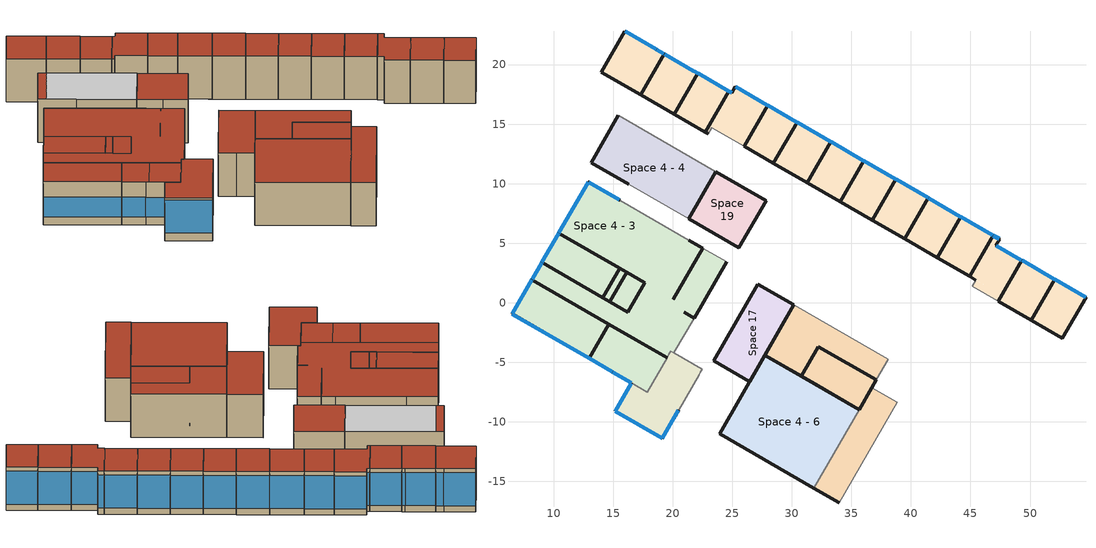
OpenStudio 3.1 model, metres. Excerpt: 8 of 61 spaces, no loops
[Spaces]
Space 4 - 10
 floor to Space 3 - 4 (Interior Floor): 20.5,-9.02 19.13,-11.39 15.17,-9.11 16.54,-6.73 z14.63
 floor to Space 3 - 1 (Interior Floor): 22.48,-5.58 20.5,-9.02 18.39,-7.8 20.37,-4.36 z14.63
 floor to Space 3 - 3 (Interior Floor): 20.37,-4.36 18.39,-7.8 17.86,-7.49 19.84,-4.06 z14.63
 wall outside (ASHRAE 189.1-2009 ExtWall Mass ClimateZone 5): 16.54,-6.73 15.17,-9.11 19.13,-11.39 20.5,-9.02 z14.63:19.51
 wall to Space 4 - 1: 20.5,-9.02 22.21,-6.06 z14.63:19.51
 wall to Space 4 - 3: 20.11,-4.21 19.84,-4.06 19.69,-4.32 19.53,-4.6 17.86,-7.49 16.54,-6.73 z14.63:19.51
 wall to Space 4 - 1 (Interior Wall): 22.21,-6.06 22.33,-5.85 22.48,-5.58 20.11,-4.21 z14.63:19.51
 window (ASHRAE 189.1-2009 ExtWindow ClimateZone 4-5): 15.19,-9.12 19.11,-11.38 / 19.14,-11.37 20.49,-9.04 / 16.53,-6.75 15.18,-9.08 z15.55:19.24
 roof outside (ASHRAE 189.1-2009 ExtRoof IEAD ClimateZone 2-5): 19.13,-11.39 22.48,-5.58 19.84,-4.06 17.86,-7.49 16.54,-6.73 15.17,-9.11 z19.51
Space 4 - 5
 floor to Space 3 - 10 (Interior Floor): 37.1,-6.48 35.66,-8.97 30.89,-6.21 32.32,-3.73 z14.63; 38.1,-4.75 37.42,-5.93 32.65,-3.17 33.33,-1.99 z14.63; 32.32,-3.73 30.89,-6.21 30.8,-6.16 32.23,-3.67 z14.63
 floor to Space 3 - 10: 32.32,-3.73 32.65,-3.17 37.42,-5.93 37.1,-6.48 z14.63; 31.85,-15.57 36.73,-7.12 38.84,-8.34 33.96,-16.79 z14.63; 27.74,-4.4 30.18,-0.17 33.33,-1.99 32.32,-3.73 32.23,-3.67 30.8,-6.16 z14.63
 wall outside (ASHRAE 189.1-2009 ExtWall Mass ClimateZone 5): 31.85,-15.57 33.96,-16.79 / 30.18,-0.17 27.74,-4.4 30.8,-6.16 35.66,-8.97 / 30.8,-6.16 32.23,-3.67 37.1,-6.48 / 36.73,-7.12 37.1,-6.48 / 36.73,-7.12 35.66,-8.97 z14.63:19.51
 wall to Space 20: 33.96,-16.79 38.84,-8.34 z14.63:19.51
 wall to Space 4 - 1: 38.1,-4.75 30.18,-0.17 z14.63:19.51
 wall to Space 4 - 1 (Interior Wall): 38.84,-8.34 36.73,-7.12 / 37.1,-6.48 38.1,-4.75 z14.63:19.51
 wall to Space 4 - 6 (Interior Wall): 35.66,-8.97 31.85,-15.57 z14.63:19.51
 roof outside (ASHRAE 189.1-2009 ExtRoof IEAD ClimateZone 2-5): 33.96,-16.79 38.84,-8.34 36.73,-7.12 31.85,-15.57 z19.51; 35.66,-8.97 37.1,-6.48 32.23,-3.67 30.8,-6.16 z19.51; 30.8,-6.16 32.23,-3.67 37.1,-6.48 38.1,-4.75 30.18,-0.17 27.74,-4.4 z19.51
Space 4 - 4
 floor to Space 3 - 6 (Interior Floor): 15.58,15.64 13.3,11.68 13.14,11.77 15.43,15.73 z14.63
 floor ground (ExtSlabCarpet 4in ClimateZone 1-8): 23.61,11.01 21.33,7.05 13.3,11.68 15.58,15.64 z14.63
 wall outside (ASHRAE 189.1-2009 ExtWall Mass ClimateZone 5): 21.33,7.05 23.61,11.01 / 15.43,15.73 13.14,11.77 16.31,9.94 z14.63:19.51
 wall to Space 4 - 1: 23.61,11.01 15.43,15.73 z14.63:19.51
 wall to Space 4 - 1 (Interior Wall): 16.31,9.94 21.33,7.05 z14.63:19.51
 ceiling to Space 5 - 1: 16.12,15.33 13.84,11.37 21.33,7.05 23.61,11.01 z19.51
 roof outside (ASHRAE 189.1-2009 ExtRoof IEAD ClimateZone 2-5): 13.84,11.37 16.12,15.33 15.43,15.73 13.15,11.77 z19.51
Space 4 - 7
 floor to Space 12: 40.56,7.78 41.23,8.93 41.46,8.8 40.79,7.65 z14.63; 39.24,5.5 40.56,7.78 40.79,7.65 39.48,5.37 z14.63; 36.75,6.94 38.73,10.37 41.23,8.93 39.24,5.5 z14.63; 46.6,5.13 46.9,5.66 47.44,5.34 47.14,4.82 z14.63; 40.79,7.65 41.46,8.8 44.18,7.23 43.52,6.08 z14.63
 floor to Space 12 (Interior Floor): 38.73,10.37 36.75,6.94 34.06,8.5 36.04,11.93 z14.63; 33.29,13.52 31.31,10.09 30.99,10.27 32.97,13.7 z14.63; 34.31,12.93 32.33,9.49 31.31,10.09 33.29,13.52 z14.63; 54.7,0.45 53.02,-2.45 50.39,-0.93 52.06,1.97 z14.63; 48.48,2.14 47.63,0.66 44.92,2.23 45.77,3.7 z14.63; 19.29,20.89 17.31,17.46 16.76,17.78 18.74,21.21 z14.63; 35.65,12.15 33.67,8.72 32.33,9.49 34.31,12.93 z14.63; 43.52,6.08 42.2,3.8 39.48,5.37 40.79,7.65 z14.63; 49.3,3.57 48.48,2.14 45.77,3.7 46.6,5.13 z14.63
 floor ground (ExtSlabCarpet 4in ClimateZone 1-8): 27.67,16.06 25.99,13.16 23.29,14.71 24.97,17.62 z14.63; 18.74,21.21 16.76,17.78 14.01,19.37 15.99,22.8 z14.63; 36.04,11.93 34.06,8.5 33.67,8.72 35.65,12.15 z14.63; 23.41,18.52 21.43,15.08 20.13,15.84 22.11,19.27 z14.63; 46.9,5.66 44.92,2.23 42.2,3.8 44.18,7.23 z14.63; 22.11,19.27 20.13,15.84 17.31,17.46 19.29,20.89 z14.63; 27.97,16.59 27.67,16.06 24.97,17.62 25.27,18.15 z14.63; 30.44,15.16 30.14,14.63 27.67,16.06 27.97,16.59 z14.63; 24.71,17.76 22.73,14.33 21.43,15.08 23.41,18.52 z14.63; 24.97,17.62 22.98,14.19 22.73,14.33 24.71,17.76 z14.63; 30.14,14.63 28.46,11.73 25.99,13.16 27.67,16.06 z14.63; 32.97,13.7 30.99,10.27 28.46,11.73 30.44,15.16 z14.63; 52.06,1.97 50.39,-0.93 47.63,0.66 49.3,3.57 z14.63
 floor to Space 3 - 1: 50.08,-1.46 50.39,-0.93 53.02,-2.45 52.72,-2.98 z14.63; 45.16,1.38 45.46,1.91 47.63,0.66 47.32,0.14 z14.63
 floor to Space 3 - 1 (Interior Floor): 50.39,-0.93 50.08,-1.46 47.32,0.14 47.63,0.66 z14.63
 wall outside (ASHRAE 189.1-2009 ExtWall Mass ClimateZone 5): 25.99,13.16 28.46,11.73 31.31,10.09 33.29,13.52 30.44,15.16 27.97,16.59 25.27,18.15 24.97,17.62 24.71,17.76 22.11,19.27 21.8,19.45 19.29,20.89 18.63,21.28 15.99,22.8 14.01,19.37 17.31,17.46 20.13,15.84 22.11,19.27 / 47.32,0.14 49.3,3.57 47.14,4.82 47.44,5.34 46.9,5.66 44.18,7.23 41.46,8.8 38.73,10.37 36.04,11.93 33.29,13.52 / 47.32,0.14 50.08,-1.46 52.72,-2.98 54.7,0.45 52.06,1.97 49.3,3.57 / 20.13,15.84 22.73,14.33 22.98,14.19 / 50.08,-1.46 52.06,1.97 / 31.31,10.09 34.06,8.5 36.75,6.94 39.48,5.37 42.2,3.8 44.92,2.23 45.46,1.91 / 44.92,2.23 46.9,5.66 / 42.2,3.8 44.18,7.23 / 39.48,5.37 41.46,8.8 / 36.75,6.94 38.73,10.37 / 34.06,8.5 36.04,11.93 / 28.46,11.73 30.44,15.16 / 25.99,13.16 27.97,16.59 / 22.73,14.33 24.71,17.76 / 17.31,17.46 19.29,20.89 z14.63:19.51
 wall to Space 4 - 1 (Interior Wall): 22.98,14.19 23.29,14.71 25.99,13.16 / 45.46,1.91 45.16,1.38 47.32,0.14 z14.63:19.51
 window (ASHRAE 189.1-2009 ExtWindow ClimateZone 4-5): 24.94,17.63 24.74,17.75 / 21.78,19.46 19.31,20.88 / 18.61,21.29 16.01,22.79 / 47.42,5.36 46.92,5.64 / 54.68,0.47 52.08,1.96 / 46.88,5.67 44.2,7.22 / 44.16,7.24 41.48,8.79 / 27.95,16.6 25.29,18.13 / 52.04,1.99 49.33,3.55 / 41.43,8.81 38.76,10.36 / 36.02,11.94 33.31,13.51 / 38.71,10.39 36.06,11.92 / 30.42,15.17 27.99,16.57 / 33.26,13.53 30.47,15.15 / 24.69,17.78 22.13,19.26 z15.33:19.05; 49.28,3.58 47.16,4.8 / 22.08,19.28 21.82,19.43 z15.33:19.06; 19.27,20.91 18.65,21.26 z15.33:19.04
 roof outside (ASHRAE 189.1-2009 ExtRoof IEAD ClimateZone 2-5): 31.31,10.09 33.29,13.52 30.44,15.16 28.46,11.73 z19.51; 34.06,8.5 36.04,11.93 33.29,13.52 31.31,10.09 z19.51; 50.08,-1.46 52.06,1.97 49.3,3.57 47.32,0.14 z19.51; 52.72,-2.98 54.7,0.45 52.06,1.97 50.08,-1.46 z19.51; 47.32,0.14 49.3,3.57 47.14,4.82 47.44,5.34 46.9,5.66 44.92,2.23 45.46,1.91 45.16,1.38 z19.51; 44.92,2.23 46.9,5.66 44.18,7.23 42.2,3.8 z19.51; 42.2,3.8 44.18,7.23 41.46,8.8 39.48,5.37 z19.51; 39.48,5.37 41.46,8.8 38.73,10.37 36.75,6.94 z19.51; 36.75,6.94 38.73,10.37 36.04,11.93 34.06,8.5 z19.51; 17.31,17.46 19.29,20.89 15.99,22.8 14.01,19.37 z19.51; 28.46,11.73 30.44,15.16 27.97,16.59 25.99,13.16 z19.51; 22.98,14.19 23.29,14.71 25.99,13.16 27.97,16.59 25.27,18.15 24.97,17.62 24.71,17.76 22.73,14.33 z19.51; 22.73,14.33 24.71,17.76 22.11,19.27 20.13,15.84 z19.51; 20.13,15.84 22.11,19.27 19.29,20.89 17.31,17.46 z19.51
Space 4 - 3
 floor to Space 3 - 2: 10.43,5.85 12.91,10.15 18.19,7.1 15.71,2.8 z14.63; 9.01,3.39 10.43,5.85 15.54,2.9 14.12,0.44 z14.63; 8.18,1.95 9.01,3.39 14.29,0.34 13.46,-1.1 z14.63
 floor to Space 3 - 3: 12.98,-4.67 14.64,-1.78 16.9,-3.09 15.23,-5.98 z14.63; 15.23,-5.98 16.9,-3.09 19.53,-4.6 17.86,-7.49 z14.63; 14.29,0.34 15.71,2.8 16.14,2.55 14.72,0.09 z14.63
 floor to Space 15: 16.41,4.02 18.19,7.1 22.52,4.6 20.74,1.52 z14.63
 floor ground (ExtSlabCarpet 4in ClimateZone 1-8): 20.62,-3.32 20.11,-4.21 19.84,-4.06 19.53,-4.6 13.46,-1.1 14.29,0.34 z14.63; 20.74,1.52 20.04,0.3 15.71,2.8 16.41,4.02 z14.63; 24.52,3.44 22.74,0.36 21.27,1.21 23.05,4.3 z14.63; 23.05,4.3 21.27,1.21 20.74,1.52 22.52,4.6 z14.63; 21.79,-1.29 20.62,-3.32 16.23,-0.78 17.4,1.25 z14.63; 20.04,0.3 19.79,-0.13 17.4,1.25 17.65,1.68 z14.63; 22.74,0.36 21.79,-1.29 19.79,-0.13 20.74,1.52 z14.63
 floor to Space 3 - 3 (Interior Floor): 14.64,-1.78 12.98,-4.67 11.79,-3.99 13.46,-1.1 z14.63; 17.65,1.68 16.23,-0.78 14.72,0.09 16.14,2.55 z14.63
 floor to Space 3 - 2 (Interior Floor): 13.46,-1.1 11.79,-3.99 6.51,-0.94 8.18,1.95 z14.63; 15.71,2.8 14.29,0.34 14.12,0.44 15.54,2.9 z14.63
 wall outside (ASHRAE 189.1-2009 ExtWall Mass ClimateZone 5): 22.52,4.6 21.36,5.27 / 22.52,4.6 20.04,0.3 / 15.55,8.62 12.91,10.15 10.43,5.85 9.01,3.39 8.18,1.95 6.51,-0.94 12.98,-4.67 14.96,-5.82 16.54,-6.73 / 17.65,1.68 16.14,2.55 15.54,2.9 10.43,5.85 / 8.18,1.95 14.64,-1.78 16.9,-3.09 19.53,-4.6 / 12.98,-4.67 14.64,-1.78 / 21.79,-1.29 24.52,3.44 / 21.79,-1.29 20.97,-0.81 / 17.65,1.68 16.23,-0.78 14.72,0.09 14.12,0.44 15.54,2.9 / 14.72,0.09 16.14,2.55 / 14.12,0.44 9.01,3.39 z14.63:19.51
 wall to Space 4 - 1: 21.36,5.27 15.55,8.62 / 24.52,3.44 22.52,4.6 z14.63:19.51
 wall to Space 4 - 1 (Interior Wall): 20.11,-4.21 21.79,-1.29 z14.63:19.51
 window (ASHRAE 189.1-2009 ExtWindow ClimateZone 4-5): 8.17,1.93 6.52,-0.92 / 12.9,10.13 10.44,5.87 z15.54:17.76; 6.53,-0.95 12.98,-4.67 / 12.98,-4.67 14.93,-5.8 z15.55:17.75; 15.53,8.64 12.93,10.14 z15.55:17.78; 8.99,3.37 8.19,1.97 / 10.42,5.83 9.02,3.41 / 14.98,-5.83 16.52,-6.72 z15.54:17.75
 roof outside (ASHRAE 189.1-2009 ExtRoof IEAD ClimateZone 2-5): 15.23,-5.98 16.9,-3.09 14.64,-1.78 12.98,-4.67 z19.51; 19.53,-4.6 19.84,-4.06 20.11,-4.21 24.52,3.44 12.91,10.15 10.43,5.85 17.65,1.68 16.23,-0.78 9.01,3.39 8.18,1.95 z19.51; 16.23,-0.78 17.65,1.68 16.14,2.55 14.72,0.09 z19.51; 17.86,-7.49 19.53,-4.6 16.9,-3.09 15.23,-5.98 z19.51; 14.12,0.44 15.54,2.9 10.43,5.85 9.01,3.39 z19.51; 12.98,-4.67 14.64,-1.78 8.18,1.95 6.51,-0.94 z19.51; 14.72,0.09 16.14,2.55 15.54,2.9 14.12,0.44 z19.51
Space 4 - 6
 floor to Space 3 - 11: 23.93,-11 27.74,-4.4 35.66,-8.97 31.85,-15.57 z14.63
 wall outside (ASHRAE 189.1-2009 ExtWall Mass ClimateZone 5): 35.66,-8.97 31.7,-6.68 27.74,-4.4 23.93,-11 31.85,-15.57 z14.63:19.51
 roof outside (ASHRAE 189.1-2009 ExtRoof IEAD ClimateZone 2-5): 31.85,-15.57 35.66,-8.97 27.74,-4.4 23.93,-11 z19.51
Space 19
 floor to Space 14 (Interior Floor): 27.84,8.57 25.55,4.61 21.33,7.05 23.61,11.01 z14.63
 wall outside (ASHRAE 189.1-2009 ExtWall Mass ClimateZone 5): 25.55,4.61 27.84,8.57 23.61,11.01 21.33,7.05 23.44,5.83 25.55,4.61 z14.63:19.51
 roof outside (ASHRAE 189.1-2009 ExtRoof IEAD ClimateZone 2-5): 25.55,4.61 27.84,8.57 23.61,11.01 21.33,7.05 z19.51
Space 17
 floor ground (ExtSlabCarpet 4in ClimateZone 1-8): 30.18,-0.17 26.46,-6.63 23.43,-4.88 27.15,1.57 z14.63
 wall outside (ASHRAE 189.1-2009 ExtWall Mass ClimateZone 5): 24.94,-5.75 26.46,-6.63 28.32,-3.4 30.18,-0.17 27.15,1.57 23.43,-4.88 24.94,-5.75 z14.63:19.51
 roof outside (ASHRAE 189.1-2009 ExtRoof IEAD ClimateZone 2-5): 26.46,-6.63 30.18,-0.17 27.15,1.57 23.43,-4.88 z19.51
[Building]
CoorsTEK: North Axis {deg}=30; Space Type=CK Space_Default; Default Construction Set=Default CK Construction; Default Schedule Set=CK Default
[Site]
BROOMFIELD-JEFFCO: Latitude {deg}=39.91; Longitude {deg}=-105.12; Time Zone {hr}=-7; Elevation {m}=1728
[ClimateZones]
Climate Zone Value 1=5B; Climate Zone Institution Name 2=CEC; Climate Zone Document Name 2=California Climate Zone Descriptions; Climate Zone Document Year 2=1995
[SizingPeriod:DesignDay] Barometric Pressure {Pa}=81198; Sky Clearness=0; Snow Indicator=0; Day of Month=21; Daylight Saving Time Indicator=0; Humidity Indicating Type=WetBulb; Dry-Bulb Temperature Range Modifier Type=DefaultMultipliers
Name | Maximum Dry-Bulb Temperature {C} | Daily Dry-Bulb Temperature Range {deltaC} | Humidity Indicating Conditions at Maximum Dry-Bulb | Wind Speed {m/s} | Wind Direction {deg} | Month | Day Type | Solar Model Indicator | ASHRAE Taub | ASHRAE Taud
Denver Centennial  Golden   N Ann Clg .4% Condns DB=>MWB | 33 | 15.2 | 15.7 | 4.9 | 0 | 7 | SummerDesignDay | ASHRAETau | 0.424 | 2.025
Denver Centennial  Golden   N Ann Htg 99.6% Condns DB | -18.8 | 0 | -18.8 | 3 | 340 | 12 | WinterDesignDay | ASHRAEClearSky
[Material]
Name | Roughness | Thickness {m} | Conductivity {W/m-K} | Density {kg/m3} | Specific Heat {J/kg-K} | Thermal Absorptance | Solar Absorptance | Visible Absorptance
Roof Membrane | MediumSmooth | 0.0095 | 0.16 | 1121.29 | 1460
MAT-CC05 4 HW CONCRETE | Rough | 0.1016 | 1.311 | 2240 | 836.8
1IN Stucco | MediumRough | 0.0253 | 0.6918 | 1858 | 837
F16 Acoustic tile | MediumSmooth | 0.0191 | 0.06 | 368 | 590
G01a 19mm gypsum board | MediumSmooth | 0.019 | 0.16 | 800 | 1090
1IN Stucco 3 | Smooth | 0.0253 | 0.6918 | 1858 | 837 | 0.9 | 0.92 | 0.92
8IN Concrete HW 1 | MediumRough | 0.2033 | 1.7296 | 2243 | 837 | 0.9 | 0.65 | 0.65
Wall Insulation [31] 1 | MediumRough | 0.0337 | 0.0432 | 91 | 837 | 0.9 | 0.5 | 0.5
1/2IN Gypsum 1 | Smooth | 0.0127 | 0.16 | 784.9 | 830 | 0.9 | 0.4 | 0.4
MAT-CC05 4 HW CONCRETE 1; MAT-CC05 4 HW CONCRETE 2; MAT-CC05 4 HW CONCRETE 3; MAT-CC05 4 HW CONCRETE 4 | Rough | 0.1016 | 1.311 | 2240 | 836.8 | 0.9 | 0.85 | 0.85
Roof Membrane 1 | VeryRough | 0.0095 | 0.16 | 1121.29 | 1460 | 0.9 | 0.7 | 0.7
Roof Insulation [18] 1 | MediumRough | 0.1693 | 0.049 | 265 | 836.8 | 0.9 | 0.7 | 0.7
Metal Decking 1 | MediumSmooth | 0.0015 | 45.006 | 7680 | 418.4 | 0.9 | 0.6 | 0.6
G01a 19mm gypsum board 1 | MediumSmooth | 0.019 | 0.16 | 800 | 1090 | 0.9 | 0.4 | 0.4
F16 Acoustic tile 1; F16 Acoustic tile 2 | MediumSmooth | 0.0191 | 0.06 | 368 | 590 | 0.9 | 0.3 | 0.3
M11 100mm lightweight concrete 1; M11 100mm lightweight concrete 2 | MediumRough | 0.1016 | 0.53 | 1280 | 840 | 0.9 | 0.5 | 0.5
F08 Metal surface 1 | Smooth | 0.0008 | 45.28 | 7824 | 500 | 0.9 | 0.7 | 0.7
I01 25mm insulation board 1 | MediumRough | 0.0254 | 0.03 | 43 | 1210 | 0.9 | 0.6 | 0.6
G05 25mm wood 1; G05 25mm wood 2 | MediumSmooth | 0.0254 | 0.15 | 608 | 1630 | 0.9 | 0.5 | 0.5
[Material:NoMass] Roughness=Smooth; Thermal Resistance {m2-K/W}=0.1; Thermal Absorptance=0.9; Solar Absorptance=0.8; Visible Absorptance=0.8
CP02 CARPET PAD 1; CP02 CARPET PAD 2; CP02 CARPET PAD 3; CP02 CARPET PAD 4
[Construction]
ExtSlabCarpet 4in ClimateZone 1-8: MAT-CC05 4 HW CONCRETE
Interior Floor: F16 Acoustic tile
Interior Wall: G01a 19mm gypsum board
ASHRAE 189.1-2009 ExtWall Mass ClimateZone 5: 1IN Stucco
ASHRAE 189.1-2009 ExtRoof IEAD ClimateZone 2-5: Roof Membrane
ASHRAE 189.1-2009 ExtWindow ClimateZone 4-5: Clear 3mm 1
ASHRAE 189.1-2009 ExtWall Mass ClimateZone 6: 1IN Stucco 3, 8IN Concrete HW 1, Wall Insulation [31] 1, 1/2IN Gypsum 1
ExtSlabCarpet 4in ClimateZone 1-8 1: MAT-CC05 4 HW CONCRETE 1, CP02 CARPET PAD 1
ASHRAE 189.1-2009 ExtRoof IEAD ClimateZone 2: Roof Membrane 1, Roof Insulation [18] 1, Metal Decking 1
Interior Wall 1: G01a 19mm gypsum board 1, F04 Wall air space resistance 1, G01a 19mm gypsum board 1
Interior Floor 1: F16 Acoustic tile 1, F05 Ceiling air space resistance 1, M11 100mm lightweight concrete 1
Interior Ceiling 1: M11 100mm lightweight concrete 2, F05 Ceiling air space resistance 2, F16 Acoustic tile 2
ExtSlabCarpet 4in ClimateZone 1-8 2: MAT-CC05 4 HW CONCRETE 2, CP02 CARPET PAD 2
ExtSlabCarpet 4in ClimateZone 1-8 3: MAT-CC05 4 HW CONCRETE 3, CP02 CARPET PAD 3
ExtSlabCarpet 4in ClimateZone 1-8 4: MAT-CC05 4 HW CONCRETE 4, CP02 CARPET PAD 4
ASHRAE 189.1-2009 ExtWindow ClimateZone 10; ASHRAE 189.1-2009 ExtWindow ClimateZone 11: Theoretical Glass [167]
Exterior Door 1: F08 Metal surface 1, I01 25mm insulation board 1
Interior Window 1; Interior Window 2; Interior Window 3; Interior Window 4: Clear 3mm
Interior Door 1: G05 25mm wood 1
Interior Partition 1: G05 25mm wood 2
[WindowMaterial:Glazing] Optical Data Type=SpectralAverage; Thickness {m}=0.003; Back Side Solar Reflectance at Normal Incidence=0; Back Side Visible Reflectance at Normal Incidence=0; Infrared Transmittance at Normal Incidence=0; Dirt Correction Factor for Solar and Visible Transmittance=1; Solar Diffusing=No
Name | Solar Transmittance at Normal Incidence | Front Side Solar Reflectance at Normal Incidence | Visible Transmittance at Normal Incidence | Front Side Visible Reflectance at Normal Incidence | Front Side Infrared Hemispherical Emissivity | Back Side Infrared Hemispherical Emissivity | Conductivity {W/m-K}
Clear 3mm; Clear 3mm 1 | 0.837 | 0.075 | 0.898 | 0.081 | 0.84 | 0.84 | 0.9
Theoretical Glass [167] | 0.2374 | 0.7126 | 0.2512 | 0.6988 | 0.985 | 0.985 | 2.1073
[DefaultConstructionSet]
Default CK Construction: Default Exterior Surface Constructions=Default Surface Constructions 1; Default Interior Surface Constructions=Default Surface Constructions 2; Default Ground Contact Surface Constructions=Default Surface Constructions 3; Default Exterior SubSurface Constructions=Default Sub Surface Constructions 1; Default Interior SubSurface Constructions=Default Sub Surface Constructions 2; Interior Partition Construction=Interior Partition 1
[DefaultSurfaceConstructions]
Name | Floor Construction | Wall Construction | Roof Ceiling Construction
Default Surface Constructions 1 | ExtSlabCarpet 4in ClimateZone 1-8 1 | ASHRAE 189.1-2009 ExtWall Mass ClimateZone 6 | ASHRAE 189.1-2009 ExtRoof IEAD ClimateZone 2
Default Surface Constructions 2 | Interior Floor 1 | Interior Wall 1 | Interior Ceiling 1
Default Surface Constructions 3 | ExtSlabCarpet 4in ClimateZone 1-8 3 | ExtSlabCarpet 4in ClimateZone 1-8 2 | ExtSlabCarpet 4in ClimateZone 1-8 4
[DefaultSubSurfaceConstructions]
Name | Fixed Window Construction | Operable Window Construction | Door Construction | Tubular Daylight Dome Construction | Tubular Daylight Diffuser Construction
Default Sub Surface Constructions 1 | ASHRAE 189.1-2009 ExtWindow ClimateZone 10 | ASHRAE 189.1-2009 ExtWindow ClimateZone 11 | Exterior Door 1 | Interior Window 1 | Interior Window 2
Default Sub Surface Constructions 2 | Interior Window 3 | Interior Window 4 | Interior Door 1
[Material:AirGap]
Name | Thermal Resistance {m2-K/W}
F04 Wall air space resistance 1 | 0.15
F05 Ceiling air space resistance 1; F05 Ceiling air space resistance 2 | 0.18
[ThermalZone] Use Ideal Air Loads=No
Name | Thermostat
West Stairways | Thermostat Setpoint Dual Setpoint 7
3rd Floor Glass Study Room | Thermostat Setpoint Dual Setpoint 20
3rd Floor - Restrooms | Thermostat Setpoint Dual Setpoint 40
3rd Floor- West Offices | Thermostat Setpoint Dual Setpoint 19
3rd Floor - Grad Offices | Thermostat Setpoint Dual Setpoint 37
3rd Floor - Utility | Thermostat Setpoint Dual Setpoint 42
Elevator | Thermostat Setpoint Dual Setpoint 8
3rd Floor - South Offices | Thermostat Setpoint Dual Setpoint 41
[BuildingStory]
Story 4: Nominal Z Coordinate {m}=14.6304; Nominal Floor to Floor Height {m}=4.8768; Nominal Floor to Ceiling Height {m}=4.8768
[Space]
Name | Space Type | Building Story | Thermal Zone
Space 4 - 7 | Office | Story 4 | 3rd Floor- West Offices
Space 17 | Hallway | Story 4 | Elevator
Space 4 - 5 | Mechanical | Story 4 | 3rd Floor - Utility
Space 4 - 4 | Hallway | Story 4 | West Stairways
Space 4 - 6 | Restroom | Story 4 | 3rd Floor - Restrooms
Space 4 - 10 | Meeting Room | Story 4 | 3rd Floor Glass Study Room
Space 4 - 3 | Office | Story 4 | 3rd Floor - South Offices
Space 2
Space 19 | Office | Story 4 | 3rd Floor - Grad Offices
[DefaultScheduleSet] People Activity Level Schedule=CK Activity; Lighting Schedule=CK Light; Electric Equipment Schedule=CK Equip; Infiltration Schedule=CK Infil
Name | Number of People Schedule
CK Default; Corridor Schedule Set; Mechanical Schedule Set; Restroom Schedule Set; Meeting Room Schedule Set | CK Occ
Office Schedule Set | CK Office Occ
[People:Definition] Number of People Calculation Method=People/Area; Fraction Radiant=0.3
Name | People per Space Floor Area {person/m2}
People Definition CK; Mechanical People Definition | 0.05382
Corridor People Definition | 0.010764
Office People Definition | 0.010678
Meeting Room People Definition | 0.069
Restroom People Definition | 0.107639
[Lights:Definition] Design Level Calculation Method=Watts/Area
Name | Watts per Space Floor Area {W/m2} | Fraction Radiant | Fraction Visible
Lights Definition CK | 9.687519
Corridor Lights Definition | 4.84376 | 0.37 | 0.2
Mechanical Lights Definition | 14.5313 | 0.37 | 0.2
Office Lights Definition | 10.6563 | 0.37 | 0.2
Meeting Room Lights Definition | 12.5938 | 0.37 | 0.2
Restroom Lights Definition | 8.718767 | 0.37 | 0.2
[ElectricEquipment:Definition] Design Level Calculation Method=Watts/Area
Name | Watts per Space Floor Area {W/m2} | Fraction Radiant
Electric Equipment Definition CK | 5.812514
Corridor Electric Equipment Definition | 1.722226 | 0.5
Mechanical Electric Equipment Definition | 2.906256 | 0.5
Office Electric Equipment Definition | 6.888903 | 0.5
Meeting Room Electric Equipment Definition | 3.982647 | 0.5
Restroom Electric Equipment Definition | 0.753474 | 0.5
[SpaceType] Default Construction Set=Default CK Construction; Standards Building Type=SecondarySchool
Name | Default Schedule Set | Design Specification Outdoor Air Object | Standards Space Type
CK Space_Default | CK Default | 189.1-2009 - Office - WholeBuilding - Lg Office - CZ4-8 Ventilation 1
Hallway | Corridor Schedule Set | Corridor Ventilation | Corridor
Mechanical | Mechanical Schedule Set | Mechanical Ventilation | Mechanical
Office | Office Schedule Set | Office Ventilation | Office
Restroom | Restroom Schedule Set | Restroom Ventilation | Restroom
Meeting Room | Meeting Room Schedule Set | Meeting Room Ventilation | Office
[DesignSpecification:OutdoorAir] Outdoor Air Method=Sum
Name | Outdoor Air Flow per Person {m3/s-person} | Outdoor Air Flow per Floor Area {m3/s-m2}
Corridor Ventilation | 0 | 0.000508
Mechanical Ventilation | 0 | 0.000254
189.1-2009 - Office - WholeBuilding - Lg Office - CZ4-8 Ventilation 1; Office Ventilation | 0.00943895
Meeting Room Ventilation | 0.00943895 | 0
Restroom Ventilation |  | 0.0048768
[ThermostatSetpoint:DualSetpoint]
Name | Heating Setpoint Temperature Schedule | Cooling Setpoint Temperature Schedule
Thermostat Setpoint Dual Setpoint 7; Thermostat Setpoint Dual Setpoint 8; Thermostat Setpoint Dual Setpoint 19; Thermostat Setpoint Dual Setpoint 20; Thermostat Setpoint Dual Setpoint 37; Thermostat Setpoint Dual Setpoint 40; Thermostat Setpoint Dual Setpoint 41 | AHU 1,2,&3 Thermostat Heating | AHU 1,2,&3 Thermostat Cooling
Thermostat Setpoint Dual Setpoint 42 | AHU 4 Thermostat | AHU 4 Thermostat
[ZoneVentilation:DesignFlowRate] Schedule=Always On Discrete hvac_library; Design Flow Rate Calculation Method=AirChanges/Hour; Design Flow Rate {m3/s}=0; Flow Rate per Zone Floor Area {m3/s-m2}=0; Flow Rate per Person {m3/s-person}=0; Air Changes per Hour {1/hr}=5; Ventilation Type=Natural; Fan Pressure Rise {Pa}=0; Fan Total Efficiency=1; Constant Term Coefficient=0.606; Temperature Term Coefficient=0.03636; Velocity Term Coefficient=0.1177; Velocity Squared Term Coefficient=0; Minimum Indoor Temperature {C}=18; Maximum Indoor Temperature {C}=100; Delta Temperature {deltaC}=1; Minimum Outdoor Temperature {C}=-100; Maximum Outdoor Temperature {C}=100; Maximum Wind Speed {m/s}=40
Natural Ventilation; Natural Ventilation 1; Natural Ventilation 2; Natural Ventilation 3; Natural Ventilation 4; Natural Ventilation 5; Natural Ventilation 6; Natural Ventilation 7; Natural Ventilation 8; Natural Ventilation 9; Natural Ventilation 10; Natural Ventilation 11; Natural Ventilation 12; Natural Ventilation 13; Natural Ventilation 14; Natural Ventilation 15; Natural Ventilation 16; Natural Ventilation 17; Natural Ventilation 18; Natural Ventilation 19; Natural Ventilation 20; Natural Ventilation 21; Natural Ventilation 22; Natural Ventilation 23; Natural Ventilation 24; Natural Ventilation 25; Natural Ventilation 26
[SpaceInfiltration:DesignFlowRate] Design Flow Rate Calculation Method=Flow/ExteriorArea
Name | Space or SpaceType | Flow per Exterior Surface Area {m3/s-m2}
Default Infiltration | CK Space_Default | 0.000226568
Corridor Infiltration | Hallway | 0.00113386
Mechanical Infiltration | Mechanical | 0.00113386
Meeting Room Infiltration | Meeting Room | 0.00113386
Office Infiltration | Office | 0.00113386
Restroom Infiltration | Restroom | 0.00113386
[People] Multiplier=1
Name | People Definition | Space or SpaceType
Default People | People Definition CK | CK Space_Default
Corridor People | Corridor People Definition | Hallway
Mechanical People | Mechanical People Definition | Mechanical
Meeting Room People | Meeting Room People Definition | Meeting Room
Office People | Office People Definition | Office
Restroom People | Restroom People Definition | Restroom
[Lights] Fraction Replaceable=1
Name | Lights Definition | Space or SpaceType
Default Lights | Lights Definition CK | CK Space_Default
Corridor Lights | Corridor Lights Definition | Hallway
Mechanical Lights | Mechanical Lights Definition | Mechanical
Meeting Room Lights | Meeting Room Lights Definition | Meeting Room
Office Lights | Office Lights Definition | Office
Restroom Lights | Restroom Lights Definition | Restroom
[ElectricEquipment]
Name | Electric Equipment Definition | Space or SpaceType
Default Electrical Equipment | Electric Equipment Definition CK | CK Space_Default
Corridor Electric Equipment | Corridor Electric Equipment Definition | Hallway
Mechanical Electric Equipment | Mechanical Electric Equipment Definition | Mechanical
Meeting Room Electric Equipment | Meeting Room Electric Equipment Definition | Meeting Room
Office Electric Equipment | Office Electric Equipment Definition | Office
Restroom Electric Equipment | Restroom Electric Equipment Definition | Restroom
[Schedule:Constant]
Always On Discrete hvac_library: Value=1
[Schedule:Ruleset]
Name | Default Day Schedule | Summer Design Day Schedule | Winter Design Day Schedule
AHU 4 Thermostat | Schedule Day 17
AHU 1,2,&3 Thermostat Heating | Schedule Day 18
AHU 1,2,&3 Thermostat Cooling | Schedule Day 19
CK Occ | Office Bldg Occ Default Schedule | Office Bldg Occ Summer Design Day | Office Bldg Occ Winter Design Day
CK Activity | Office Activity Default Schedule | Office Activity Summer Design Day | Office Activity Winter Design Day
CK Light | Office Bldg Light Default Schedule | Office Bldg Light Summer Design Day | Office Bldg Light Winter Design Day
CK Equip | Office Bldg Equip Default Schedule | Office Bldg Equip Summer Design Day | Office Bldg Equip Winter Design Day
CK Infil | Office Infil Quarter On Default Schedule | Office Infil Quarter On Summer Design Day | Office Infil Quarter On Winter Design Day
CK Office Occ | Office Bldg Occ Default Schedule 1 | Office Bldg Occ Summer Design Day 1 | Office Bldg Occ Winter Design Day 1
[Schedule:Day]
Schedule Day 17: 24, 0, 20
Schedule Day 18: 24, 0, 21.11
Schedule Day 19: 24, 0, 23.33
Office Bldg Occ Default Schedule: 8, 0, 0, 21, 0, 0.1, 24, 0, 0
Office Bldg Occ Summer Design Day; Office Bldg Occ Rule 1 Day Schedule: 8, 0, 0, 16, 0, 0.7, 21, 0, 0.15, 24, 0, 0
Office Bldg Occ Winter Design Day; Office Bldg Occ Winter Design Day 1; Office Bldg Occ Rule 2 Day Schedule 1; Schedule Day 27; Schedule Day 31: 24, 0, 0
Office Bldg Occ Rule 2 Day Schedule; Schedule Day 26: 8, 0, 0, 20, 0, 0.15, 24, 0, 0
Office Activity Default Schedule: 24, 0, 120
Office Activity Summer Design Day; Office Activity Winter Design Day: 24, 0, 132
Office Bldg Light Default Schedule: 6, 0, 0.1773, 22, 0, 0.85021, 24, 0, 0.1773
Office Bldg Light Summer Design Day: 6, 0, 0.1773, 22, 0, 0.9, 24, 0, 0.1773
Office Bldg Light Winter Design Day; Office Bldg Light Rule 2 Day Schedule; Schedule Day 10: 24, 0, 0.1773
Office Bldg Light Rule 1 Day Schedule; Schedule Day 33: 24, 0, 1
Office Bldg Equip Default Schedule: 7, 0, 0.15, 19, 0, 0.9, 24, 0, 0.15
Office Bldg Equip Summer Design Day: 8, 0, 0.35, 17, 0, 0.95, 24, 0, 0.35
Office Bldg Equip Winter Design Day: 24, 0, 0.14
Office Bldg Equip Rule 1 Day Schedule: 24, 0, 0.15
Office Bldg Equip Rule 2 Day Schedule: 8, 0, 0.234675, 17, 0, 0.709393, 24, 0, 0.22926
Office Infil Quarter On Default Schedule; Office Infil Quarter On Summer Design Day; Office Infil Quarter On Winter Design Day: 7, 0, 1, 21, 0, 0.5, 24, 0, 1
Office Bldg Occ Default Schedule 1: 7, 0, 0, 17, 0, 0.95, 21, 0, 0.15, 24, 0, 0
Office Bldg Occ Summer Design Day 1: 8, 0, 0.00488527, 17, 0, 0.95, 21, 0, 0.15, 24, 0, 0
Office Bldg Occ Rule 1 Day Schedule 1: 8, 0, 0, 17, 0, 0.5, 24, 0, 0
Schedule Day 22: 6, 0, 0.1773, 18, 0, 0.75, 24, 0, 0.1773
Schedule Day 23; Schedule Day 32: 24, 0, 0.3
Schedule Day 25: 8, 0, 0, 16, 0, 0.92419, 21, 0, 0.534307, 24, 0, 0
Schedule Day 30: 8, 0, 0, 17, 0, 0.95, 21, 0, 0.619142, 24, 0, 0
Schedule Day 34: 7, 0, 0.25092, 19, 0, 0.812279, 24, 0, 0.2437
Schedule Day 35: 7, 0, 0.15, 19, 0, 0.95, 24, 0, 0.15
Schedule Day 36: 7, 0, 0.15, 19, 0, 0.35, 24, 0, 0.15
[Schedule:Rule] Date Specification Type=DateRange
Name | Schedule Ruleset | Rule Order | Day Schedule | Apply Sunday | Apply Monday | Apply Tuesday | Apply Wednesday | Apply Thursday | Apply Friday | Apply Saturday | Start Month | Start Day | End Month | End Day
CK Occ Rule 3 | CK Occ | 2 | Office Bldg Occ Rule 1 Day Schedule | No | Yes | Yes | Yes | Yes | Yes | No | 1 | 6 | 5 | 9
CK Occ Rule 4 | CK Occ | 3 | Office Bldg Occ Rule 2 Day Schedule | Yes | No | No | No | No | No | Yes | 1 | 6 | 5 | 9
CK Light Rule 4 | CK Light | 3 | Office Bldg Light Rule 1 Day Schedule | No | Yes | Yes | Yes | Yes | Yes | No | 9 | 1 | 12 | 31
CK Light Rule 5 | CK Light | 4 | Office Bldg Light Rule 2 Day Schedule | Yes | No | No | No | No | No | Yes | 1 | 1 | 8 | 31
CK Equip 6 | CK Equip | 5 | Office Bldg Equip Rule 1 Day Schedule | Yes | No | No | No | No | No | Yes | 1 | 1 | 12 | 31
CK Equip Rule 7 | CK Equip | 6 | Office Bldg Equip Rule 2 Day Schedule | No | Yes | Yes | Yes | Yes | Yes | No | 5 | 15 | 7 | 31
CK Office Rule 4 | CK Office Occ | 3 | Office Bldg Occ Rule 1 Day Schedule 1 | No | Yes | Yes | Yes | Yes | Yes | No | 5 | 15 | 8 | 18
CK Office Rule 5 | CK Office Occ | 4 | Office Bldg Occ Rule 2 Day Schedule 1 | Yes | No | No | No | No | No | Yes | 1 | 1 | 6 | 30
CK Light Rule 3 | CK Light | 2 | Schedule Day 10 | Yes |  |  |  |  |  | Yes | 9 | 1 | 12 | 31
CK Light Rule 2 | CK Light | 1 | Schedule Day 22 |  | Yes | Yes | Yes | Yes | Yes |  | 1 | 1 | 8 | 31
CK Light Rule 1 | CK Light | 0 | Schedule Day 23 |  | Yes | Yes | Yes | Yes | Yes |  | 12 | 13 | 1 | 4
CK Occ Rule 2 | CK Occ | 1 | Schedule Day 25 |  | Yes | Yes | Yes | Yes | Yes |  | 8 | 18 | 12 | 12
CK Occ Rule 1 | CK Occ | 0 | Schedule Day 26 | Yes |  |  |  |  |  | Yes | 8 | 18 | 12 | 12
CK Office Rule 3 | CK Office Occ | 2 | Schedule Day 27 | Yes |  |  |  |  |  | Yes | 5 | 15 | 8 | 18
CK Office Rule 2 | CK Office Occ | 1 | Schedule Day 30 |  | Yes | Yes | Yes | Yes | Yes |  | 8 | 19 | 12 | 31
CK Office Rule 1 | CK Office Occ | 0 | Schedule Day 31 | Yes |  |  |  |  |  | Yes | 8 | 19 | 12 | 31
CK Equip Rule 5 | CK Equip | 4 | Schedule Day 32 |  | Yes | Yes | Yes | Yes | Yes |  | 12 | 13 | 1 | 5
CK Equip Rule 4 | CK Equip | 3 | Schedule Day 33 |  | Yes | Yes | Yes | Yes | Yes |  | 8 | 1 | 12 | 13
CK Equip Rule 3 | CK Equip | 2 | Schedule Day 34 |  | Yes | Yes | Yes | Yes | Yes |  | 1 | 7 | 5 | 14
CK Equip Rule 2 | CK Equip | 1 | Schedule Day 35 |  | Yes | Yes | Yes | Yes | Yes |  | 8 | 1 | 8 | 31
CK Equip Rule 1 | CK Equip | 0 | Schedule Day 36 |  | Yes | Yes | Yes | Yes | Yes |  | 12 | 1 | 12 | 13
